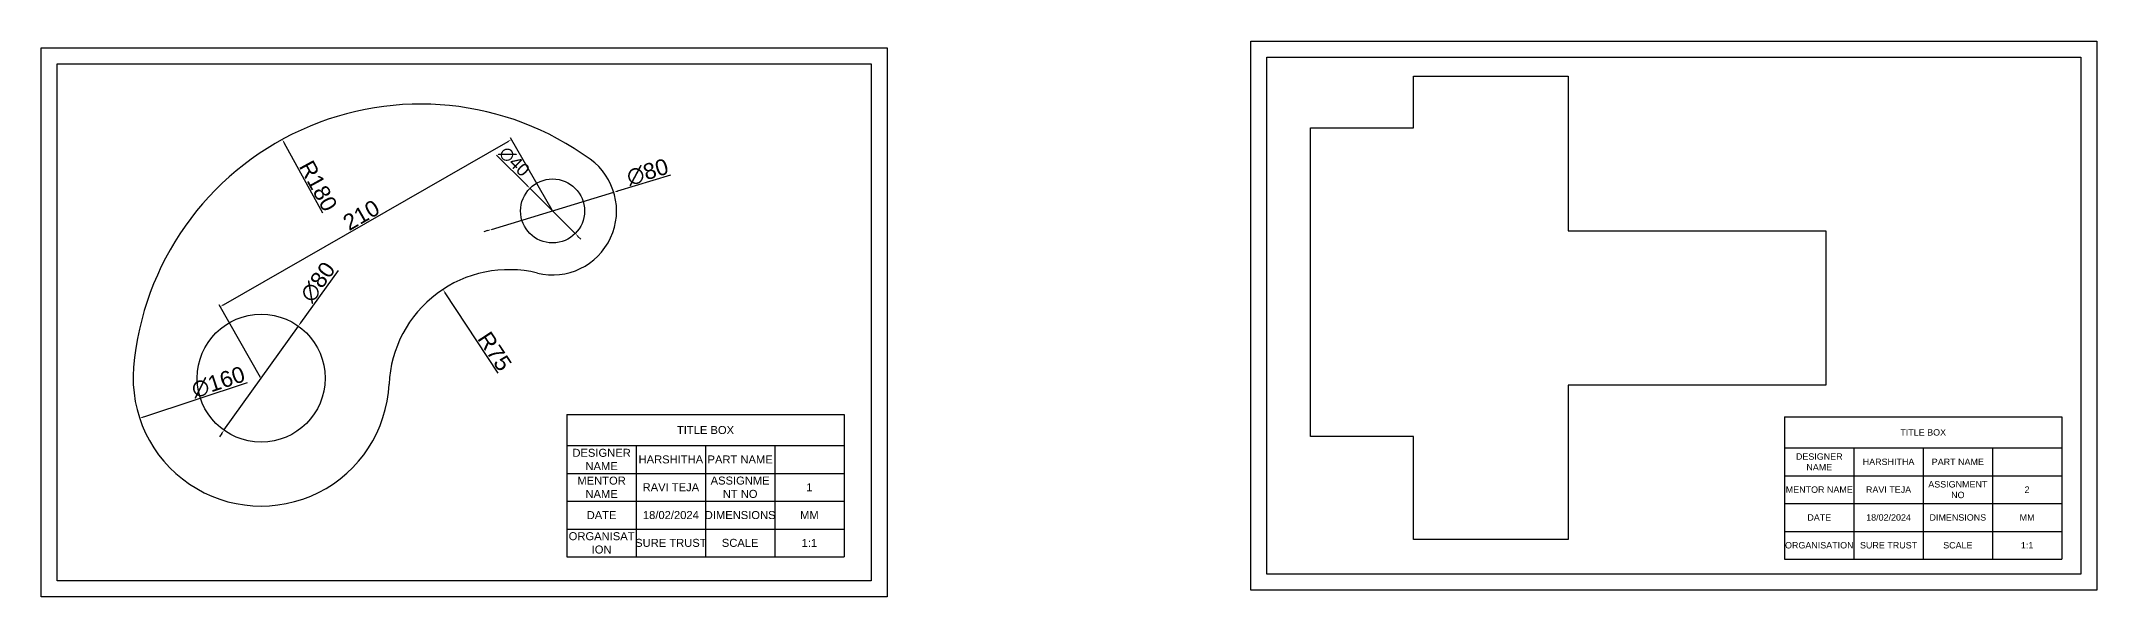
# Model space of a CAD drawing. Header units: metres. Extents: x 2462 to 4623, y 1552 to 1902.
# Drawn here: x 2462 to 3747, y 1555 to 1902 of the extents above; entities that cross this region are included whole.
import ezdxf

# ---------------------------------------------------------------- set-up
doc = ezdxf.new("R2010")
doc.units = ezdxf.units.M
doc.styles.get("Standard").update_dxf_attribs({"font": 'arial.ttf'})
doc.dimstyles.new('ISO-25', dxfattribs={"dimtxt": 2.5, "dimasz": 2.5, "dimexe": 1.25, "dimexo": 0.625, "dimtad": 1, "dimtxsty": 'Standard', "dimcen": 2.5, "dimadec": 0, "dimazin": 0, "dimtfac": 1, "dimtmove": 0, "dimatfit": 3, "dimfxl": 1, "dimarcsym": 0})

# ---------------------------------------------------------------- blocks, each defined once
blk = doc.blocks.new('*D1')
at = {"color": 0, "lineweight": -2, "transparency": 16777216}
blk.add_line((2637.8, 1794.7), (2613.7, 1838.7), dxfattribs=at)
at = {"color": 0, "transparency": 16777216}
blk.add_solid([(2614.1, 1838.9), (2613.4, 1838.5), (2612.5, 1840.9)], dxfattribs=at)
at = {"layer": 'Defpoints', "color": 0, "transparency": 16777216}
for p in [(2612.5, 1840.9), (2699, 1683)]:
    blk.add_point(p, dxfattribs=at)
at = {"color": 0, "transparency": 16777216, "insert": (2635, 1811.8), "char_height": 10, "attachment_point": 5, "rotation": 298.7034}
blk.add_mtext('R180', dxfattribs=at)
blk = doc.blocks.new('*D2')
at = {"color": 0, "lineweight": -2, "transparency": 16777216}
for p, q in [((2746.4, 1831.1), (2765.5, 1812)), ((2795.6, 1782), (2767.3, 1810.3)), ((2797.3, 1780.2), (2799.1, 1778.5))]:
    blk.add_line(p, q, dxfattribs=at)
at = {"color": 0, "transparency": 16777216}
for points in [[(2765.8, 1812.3), (2765.2, 1811.7), (2767.3, 1810.3)], [(2797.6, 1780.5), (2797.1, 1779.9), (2795.6, 1782)]]:
    blk.add_solid(points, dxfattribs=at)
at = {"layer": 'Defpoints', "color": 0, "transparency": 16777216}
for p in [(2767.3, 1810.3), (2795.6, 1782)]:
    blk.add_point(p, dxfattribs=at)
at = {"color": 0, "transparency": 16777216, "insert": (2757.5, 1827), "char_height": 8, "attachment_point": 5, "rotation": 315.0189}
blk.add_mtext('∅40', dxfattribs=at)
blk = doc.blocks.new('*D3')
at = {"color": 0, "lineweight": -2, "transparency": 16777216}
for p, q in [((2855.2, 1818.5), (2822.1, 1808.5)), ((2743.2, 1784.5), (2819.7, 1807.8)), ((2740.8, 1783.8), (2738.4, 1783))]:
    blk.add_line(p, q, dxfattribs=at)
at = {"color": 0, "transparency": 16777216}
for points in [[(2822, 1808.9), (2822.2, 1808.1), (2819.7, 1807.8)], [(2740.6, 1784.2), (2740.9, 1783.4), (2743.2, 1784.5)]]:
    blk.add_solid(points, dxfattribs=at)
at = {"layer": 'Defpoints', "color": 0, "transparency": 16777216}
for p in [(2819.7, 1807.8), (2743.2, 1784.5)]:
    blk.add_point(p, dxfattribs=at)
at = {"color": 0, "transparency": 16777216, "insert": (2840.8, 1820.4), "char_height": 10, "attachment_point": 5, "rotation": 16.899}
blk.add_mtext('∅80', dxfattribs=at)
blk = doc.blocks.new('*D4')
at = {"color": 0, "lineweight": -2, "transparency": 16777216}
for p, q in [((2647.4, 1758.9), (2624, 1726.1)), ((2576.1, 1658.9), (2622.6, 1724.1)), ((2574.7, 1656.9), (2573.2, 1654.9))]:
    blk.add_line(p, q, dxfattribs=at)
at = {"color": 0, "transparency": 16777216}
for points in [[(2623.7, 1726.4), (2624.4, 1725.9), (2622.6, 1724.1)], [(2574.3, 1657.1), (2575, 1656.7), (2576.1, 1658.9)]]:
    blk.add_solid(points, dxfattribs=at)
at = {"layer": 'Defpoints', "color": 0, "transparency": 16777216}
for p in [(2622.6, 1724.1), (2576.1, 1658.9)]:
    blk.add_point(p, dxfattribs=at)
at = {"color": 0, "transparency": 16777216, "insert": (2634.8, 1751.6), "char_height": 10, "attachment_point": 5, "rotation": 54.5118}
blk.add_mtext('∅80', dxfattribs=at)
blk = doc.blocks.new('*D5')
at = {"color": 0, "lineweight": -2, "transparency": 16777216}
blk.add_line((2590.6, 1688.6), (2525.8, 1667.2), dxfattribs=at)
at = {"color": 0, "transparency": 16777216}
blk.add_solid([(2525.6, 1667.6), (2525.9, 1666.8), (2523.4, 1666.4)], dxfattribs=at)
at = {"layer": 'Defpoints', "color": 0, "transparency": 16777216}
for p in [(2675.3, 1716.6), (2523.4, 1666.4)]:
    blk.add_point(p, dxfattribs=at)
at = {"color": 0, "transparency": 16777216, "insert": (2572.5, 1689), "char_height": 10, "attachment_point": 5, "rotation": 18.2626}
blk.add_mtext('∅160', dxfattribs=at)
blk = doc.blocks.new('*D6')
at = {"color": 0, "lineweight": -2, "transparency": 16777216}
blk.add_line((2747.4, 1694.6), (2714.3, 1744.9), dxfattribs=at)
at = {"color": 0, "transparency": 16777216}
blk.add_solid([(2714.6, 1745.2), (2714, 1744.7), (2712.9, 1747)], dxfattribs=at)
at = {"layer": 'Defpoints', "color": 0, "transparency": 16777216}
for p in [(2712.9, 1747), (2754.2, 1684.4)]:
    blk.add_point(p, dxfattribs=at)
at = {"color": 0, "transparency": 16777216, "insert": (2745.3, 1708.3), "char_height": 10, "attachment_point": 5, "rotation": 303.3787}
blk.add_mtext('R75', dxfattribs=at)
blk = doc.blocks.new('*D7')
at = {"color": 0, "lineweight": -2, "transparency": 16777216}
for p, q in [((2575.8, 1737.4), (2753.6, 1839.6)), ((2781.1, 1796.7), (2755.1, 1841.9)), ((2599, 1692), (2573, 1737.3))]:
    blk.add_line(p, q, dxfattribs=at)
at = {"color": 0, "transparency": 16777216}
for points in [[(2753.4, 1839.9), (2753.8, 1839.2), (2755.8, 1840.8)], [(2575.6, 1737.8), (2576, 1737.1), (2573.7, 1736.2)]]:
    blk.add_solid(points, dxfattribs=at)
at = {"layer": 'Defpoints', "color": 0, "transparency": 16777216}
for p in [(2755.8, 1840.8), (2781.4, 1796.1), (2599.3, 1691.5)]:
    blk.add_point(p, dxfattribs=at)
at = {"color": 0, "transparency": 16777216, "insert": (2661.9, 1793.5), "char_height": 10, "attachment_point": 5, "rotation": 29.8813}
blk.add_mtext('210', dxfattribs=at)
blk = doc.blocks.new('*T8')
at = {"color": 0, "linetype": 'ByBlock', "lineweight": -2, "transparency": 16777216}
for p, q in [((0, 0), (173.2, 0)), ((0, 0), (0, -89)), ((173.2, 0), (173.2, -89)), ((0, -19.4), (173.2, -19.4)), ((43.3, -19.4), (43.3, -89)), ((86.6, -19.4), (86.6, -89)), ((129.9, -19.4), (129.9, -89)), ((0, -36.8), (173.2, -36.8)), ((0, -54.2), (173.2, -54.2)), ((0, -71.6), (173.2, -71.6)), ((0, -89), (173.2, -89))]:
    blk.add_line(p, q, dxfattribs=at)
blk = doc.blocks.new('*T9')
at = {"color": 0, "linetype": 'ByBlock', "lineweight": -2, "transparency": 16777216}
for p, q in [((0, 0), (173.2, 0)), ((0, 0), (0, -89)), ((173.2, 0), (173.2, -89)), ((0, -19.4), (173.2, -19.4)), ((43.3, -19.4), (43.3, -89)), ((86.6, -19.4), (86.6, -89)), ((129.9, -19.4), (129.9, -89)), ((0, -36.8), (173.2, -36.8)), ((0, -54.2), (173.2, -54.2)), ((0, -71.6), (173.2, -71.6)), ((0, -89), (173.2, -89))]:
    blk.add_line(p, q, dxfattribs=at)

msp = doc.modelspace()

# ---------------------------------------------------------------- linework, layer by layer
for points in [[(3217.898, 1902.39), (3746.513, 1902.39), (3746.513, 1558.837), (3217.898, 1558.837)], [(2461.822, 1898.225), (2990.437, 1898.225), (2990.437, 1554.673), (2461.822, 1554.673)], [(3227.898, 1892.39), (3736.513, 1892.39), (3736.513, 1568.837), (3227.898, 1568.837)], [(2471.822, 1888.225), (2980.437, 1888.225), (2980.437, 1564.673), (2471.822, 1564.673)]]:
    msp.add_lwpolyline(points, close=True)
msp.add_lwpolyline([(3255.04, 1848.146), (3319.441, 1848.146), (3319.441, 1880.347), (3416.042, 1880.347), (3416.042, 1783.746), (3577.044, 1783.746), (3577.044, 1687.144), (3416.042, 1687.144), (3416.042, 1590.543), (3319.441, 1590.543), (3319.441, 1654.944), (3255.04, 1654.944), (3255.04, 1848.146)])
for centre, radius in [((2781.432, 1796.128), 20), ((2599.35, 1691.505), 40)]:
    msp.add_circle(centre, radius)
for centre, radius, start, end in [((2698.986, 1682.98), 180, 53.920751, 175.109373), ((2781.432, 1796.128), 40, 256.295442, 53.920751), ((2754.187, 1684.402), 75, 76.295442, 177.373483), ((2599.35, 1691.505), 80, 175.109373, 357.373483)]:
    msp.add_arc(centre, radius, start, end)

# ---------------------------------------------------------------- block references
for name, p in [('*T8', (2790.432, 1668.758)), ('*T9', (3551.389, 1667.268))]:
    msp.add_blockref(name, p)

# ---------------------------------------------------------------- texts
at = {"attachment_point": 5}
for s, width, insert, char_height in [('TITLE BOX', 173.15949, (2877.012, 1659.058), 5), ('TITLE BOX', 173.15949, (3637.969, 1657.569), 4), ('DESIGNER NAME', 43.28987, (2812.077, 1640.659), 5), ('DESIGNER NAME', 43.28987, (3573.034, 1639.169), 4), ('\\pxqc;HARSHITHA', 43.28987, (2855.367, 1640.659), 5), ('PART NAME', 43.28987, (2898.657, 1640.659), 5), ('\\pxqc;HARSHITHA', 43.28987, (3616.324, 1639.169), 4), ('PART NAME', 43.28987, (3659.614, 1639.169), 4), ('MENTOR NAME', 43.28987, (2812.077, 1623.26), 5), ('RAVI TEJA', 43.28987, (2855.367, 1623.26), 5), ('ASSIGNME\\PNT NO', 43.28987, (2898.657, 1623.26), 5), ('1', 43.28987, (2941.947, 1623.26), 5), ('MENTOR NAME', 43.28987, (3573.034, 1621.77), 4), ('RAVI TEJA', 43.28987, (3616.324, 1621.77), 4), ('ASSIGNMENT NO', 43.28987, (3659.614, 1621.77), 4), ('2', 43.28987, (3702.903, 1621.77), 4), ('DATE', 43.28987, (2812.077, 1605.86), 5), ('18/02/2024', 43.28987, (2855.367, 1605.86), 5), ('DIMENSIONS', 43.28987, (2898.657, 1605.86), 5), ('MM', 43.28987, (2941.947, 1605.86), 5), ('DATE', 43.28987, (3573.034, 1604.371), 4), ('18/02/2024', 43.28987, (3616.324, 1604.371), 4), ('DIMENSIONS', 43.28987, (3659.614, 1604.371), 4), ('MM', 43.28987, (3702.903, 1604.371), 4), ('ORGANISAT\\PION', 43.28987, (2812.077, 1588.461), 5), ('SURE TRUST', 43.28987, (2855.367, 1588.461), 5), ('SCALE', 43.28987, (2898.657, 1588.461), 5), ('1:1', 43.28987, (2941.947, 1588.461), 5), ('ORGANISATION', 43.28987, (3573.034, 1586.972), 4), ('SURE TRUST', 43.28987, (3616.324, 1586.972), 4), ('SCALE', 43.28987, (3659.614, 1586.972), 4), ('1:1', 43.28987, (3702.903, 1586.972), 4)]:
    msp.add_mtext_dynamic_manual_height_columns(s, width=width, gutter_width=40, heights=[0], dxfattribs=dict(at, insert=insert, char_height=char_height))

# ---------------------------------------------------------------- dimensions: what is measured, and where the dimension line sits
dim = msp.add_aligned_dim(p1=(2599.35, 1691.505), p2=(2781.432, 1796.128), distance=51.547, dimstyle='ISO-25', override={"dimtxt": 10})
dim.commit()
dim.dimension.update_dxf_attribs({"geometry": '*D7', "text_midpoint": (2661.855, 1793.48)})
for center, mpoint, picture, middle in [((2698.986, 1682.98), (2612.536, 1840.861), '*D1', (2629.943, 1809.071)), ((2754.187, 1684.402), (2712.924, 1747.031), '*D6', (2740.506, 1705.167))]:
    dim = msp.add_radius_dim(center=center, mpoint=mpoint, dimstyle='ISO-25', override={"dimtxt": 10})
    dim.commit()
    dim.dimension.update_dxf_attribs({"geometry": picture, "text_midpoint": middle, "dimtype": 164})
for p1, p2, override, picture, middle in [((2795.579, 1781.991), (2767.285, 1810.266), {"dimtxt": 8}, '*D2', (2754, 1823.543)), ((2743.159, 1784.501), (2819.705, 1807.755), {"dimtxt": 10}, '*D3', (2842.551, 1814.696)), ((2576.128, 1658.936), (2622.571, 1724.074), {"dimtxt": 10}, '*D4', (2639.727, 1748.136)), ((2675.32, 1716.575), (2523.379, 1666.435), {"dimtxt": 10}, '*D5', (2574.368, 1683.261))]:
    dim = msp.add_diameter_dim_2p(p1=p1, p2=p2, dimstyle='ISO-25', override=override)
    dim.commit()
    dim.dimension.update_dxf_attribs({"geometry": picture, "text_midpoint": middle, "dimtype": 163})

doc.saveas('drawing.dxf')
